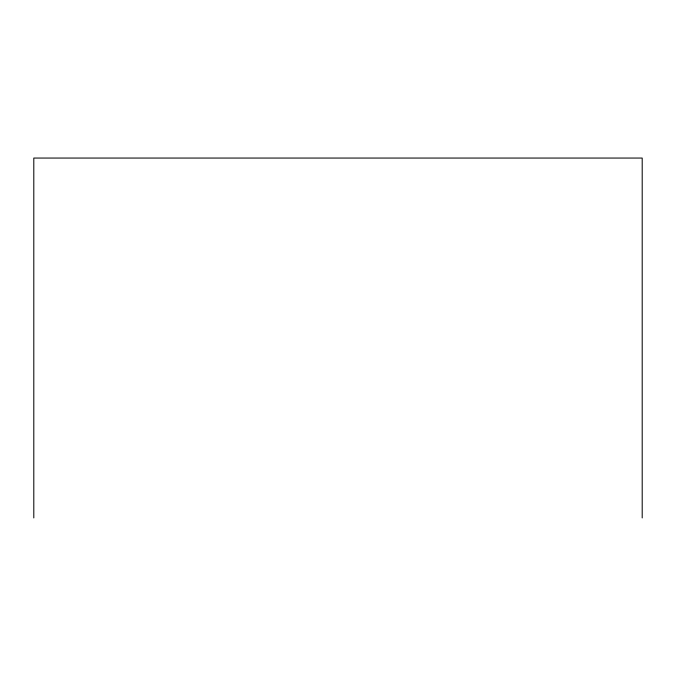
<?xml version="1.0" encoding="UTF-8"?>
<svg xmlns="http://www.w3.org/2000/svg" width="676" height="676" viewBox="0 0 676 676"><rect width="100%" height="100%" fill="white"/><g stroke="black" fill="none" stroke-linecap="round" stroke-linejoin="round"><path stroke-width="1.01" d="M642.2 517.943L642.2 158.057L33.8 158.057L33.8 517.943"/></g></svg>
